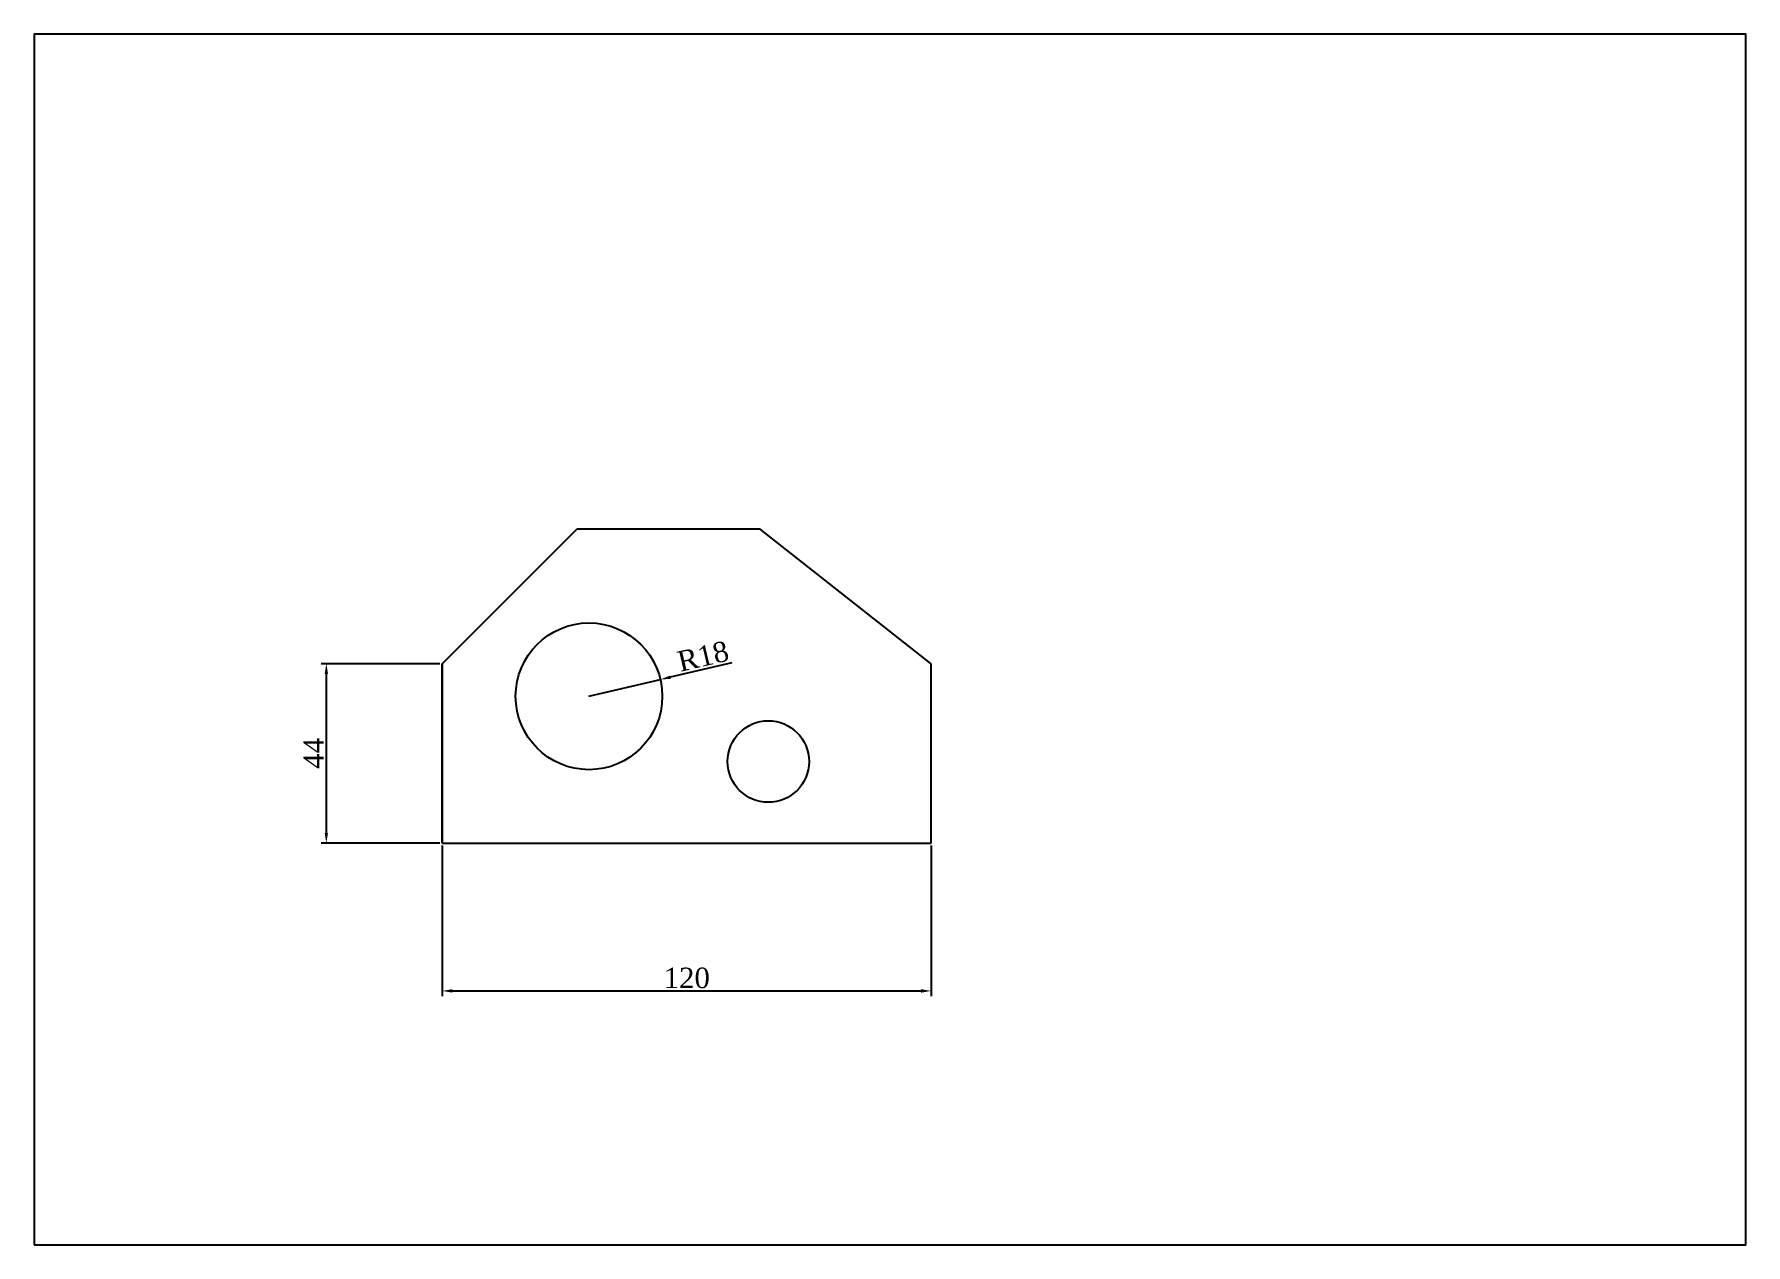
# Model space of a CAD drawing. Header units: millimetres. Extents: x 0 to 420, y 0 to 297.
import ezdxf

# ---------------------------------------------------------------- set-up
doc = ezdxf.new("R2010")
doc.units = ezdxf.units.MM
doc.styles.get("Standard").update_dxf_attribs({"font": 'times.ttf', "height": 5})
doc.dimstyles.new('ISO-25', dxfattribs={"dimtxt": 5, "dimasz": 2.5, "dimexe": 1.25, "dimexo": 0.625, "dimtad": 1, "dimdec": 0, "dimtxsty": 'Standard', "dimcen": 2.5, "dimadec": 0, "dimazin": 0, "dimtfac": 1, "dimtdec": 0, "dimtmove": 0, "dimatfit": 3, "dimfxl": 1, "dimarcsym": 0})

# ---------------------------------------------------------------- blocks, each defined once
blk = doc.blocks.new('*D2')
at = {"color": 0, "lineweight": -2, "transparency": 16777216}
for p, q in [((100.13, 97.94), (100.13, 61.03)), ((220.13, 97.94), (220.13, 61.03)), ((102.63, 62.28), (217.63, 62.28))]:
    blk.add_line(p, q, dxfattribs=at)
at = {"color": 0, "transparency": 16777216}
for points in [[(102.63, 62.7), (102.63, 61.86), (100.13, 62.28)], [(217.63, 62.7), (217.63, 61.86), (220.13, 62.28)]]:
    blk.add_solid(points, dxfattribs=at)
at = {"layer": 'Defpoints', "color": 0, "transparency": 16777216}
for p in [(100.13, 98.56), (220.13, 98.56), (220.13, 62.28)]:
    blk.add_point(p, dxfattribs=at)
at = {"color": 0, "transparency": 16777216, "insert": (160.13, 65.45), "char_height": 5, "attachment_point": 5}
blk.add_mtext('120', dxfattribs=at)
blk = doc.blocks.new('*D3')
at = {"color": 0, "lineweight": -2, "transparency": 16777216}
for p, q in [((99.51, 142.56), (70.43, 142.56)), ((71.68, 101.06), (71.68, 140.06)), ((99.51, 98.56), (70.43, 98.56))]:
    blk.add_line(p, q, dxfattribs=at)
at = {"color": 0, "transparency": 16777216}
for points in [[(71.27, 140.06), (72.1, 140.06), (71.68, 142.56)], [(71.27, 101.06), (72.1, 101.06), (71.68, 98.56)]]:
    blk.add_solid(points, dxfattribs=at)
at = {"layer": 'Defpoints', "color": 0, "transparency": 16777216}
for p in [(71.68, 142.56), (100.13, 142.56), (100.13, 98.56)]:
    blk.add_point(p, dxfattribs=at)
at = {"color": 0, "transparency": 16777216, "insert": (68.56, 120.56), "char_height": 5, "attachment_point": 5, "rotation": 90}
blk.add_mtext('44', dxfattribs=at)
blk = doc.blocks.new('*D4')
at = {"color": 0, "lineweight": -2, "transparency": 16777216}
for p, q in [((136.13, 134.56), (153.66, 138.68)), ((171.19, 142.79), (156.09, 139.25))]:
    blk.add_line(p, q, dxfattribs=at)
at = {"color": 0, "transparency": 16777216}
blk.add_solid([(156, 139.65), (156.19, 138.84), (153.66, 138.68)], dxfattribs=at)
at = {"layer": 'Defpoints', "color": 0, "transparency": 16777216}
for p in [(153.66, 138.68), (136.13, 134.56)]:
    blk.add_point(p, dxfattribs=at)
at = {"color": 0, "transparency": 16777216, "insert": (164.13, 144.39), "char_height": 5, "attachment_point": 5, "rotation": 13.2095}
blk.add_mtext('R18', dxfattribs=at)

msp = doc.modelspace()

# ---------------------------------------------------------------- linework, layer by layer
for p, q in [((100.13, 142.56), (133.13, 175.56)), ((178.13, 175.56), (133.13, 175.56)), ((220.13, 142.56), (178.13, 175.56)), ((100.13, 142.56), (100.13, 98.56)), ((100.13, 98.56), (100.13, 142.56)), ((220.13, 98.56), (220.13, 142.56)), ((100.13, 98.56), (100.13, 134.56)), ((100.13, 98.56), (220.13, 98.56)), ((100.13, 98.56), (100.13, 98.56)), ((100.13, 98.56), (180.13, 98.56))]:
    msp.add_line(p, q)
msp.add_lwpolyline([(0, 0), (420, 0), (420, 297), (0, 297)], close=True)
for centre, radius in [((136.13, 134.56), 18), ((180.13, 118.56), 10)]:
    msp.add_circle(centre, radius)

# ---------------------------------------------------------------- dimensions: what is measured, and where the dimension line sits
dim = msp.add_radius_dim(center=(136.13, 134.56), mpoint=(153.66, 138.68), dimstyle='ISO-25')
dim.commit()
dim.dimension.update_dxf_attribs({"geometry": '*D4', "text_midpoint": (164.13, 144.39)})
dim = msp.add_linear_dim(base=(71.68, 142.56), p1=(100.13, 98.56), p2=(100.13, 142.56), angle=90, dimstyle='ISO-25')
dim.commit()
dim.dimension.update_dxf_attribs({"geometry": '*D3', "text_midpoint": (68.56, 120.56)})
dim = msp.add_linear_dim(base=(220.13, 62.28), p1=(100.13, 98.56), p2=(220.13, 98.56), dimstyle='ISO-25')
dim.commit()
dim.dimension.update_dxf_attribs({"geometry": '*D2', "text_midpoint": (160.13, 65.45)})

doc.saveas('drawing.dxf')
